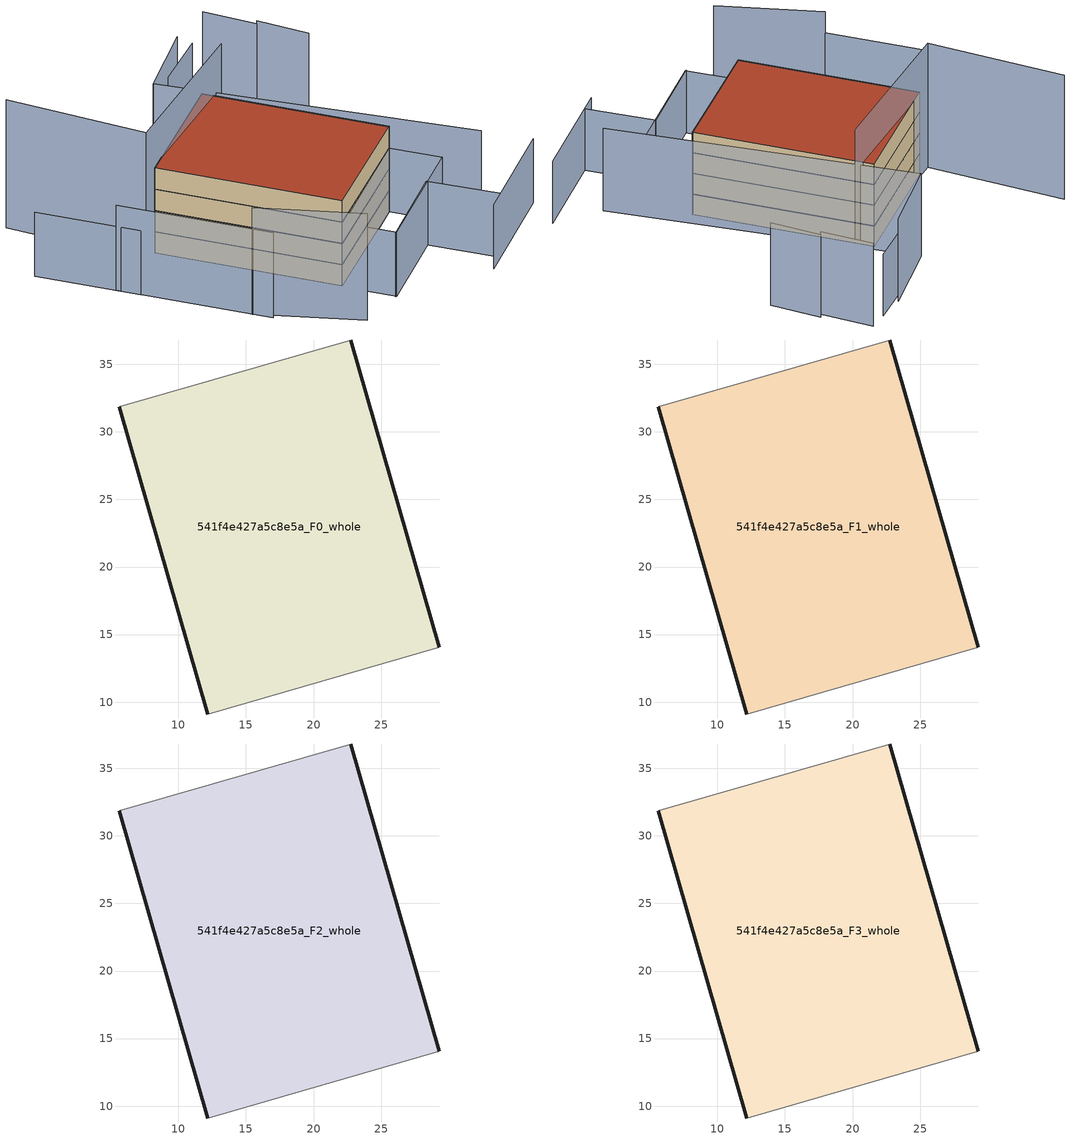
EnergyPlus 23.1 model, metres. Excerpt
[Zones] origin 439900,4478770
541f4e427a5c8e5a_F0_whole
 floor ground (EU_floor_Construction): 29.3,14.07 22.74,36.79 5.62,31.85 12.19,9.12 z0
 wall outside (EU_wall_Construction): 22.74,36.79 29.3,14.07 / 12.19,9.12 5.62,31.85 z0:3
 wall adiabatic (EU_wall_Construction): 5.62,31.85 22.74,36.79 / 29.3,14.07 12.19,9.12 z0:3
541f4e427a5c8e5a_F1_whole
 floor to 541f4e427a5c8e5a_F0_whole (EU_floor_Construction): 29.3,14.07 22.74,36.79 5.62,31.85 12.19,9.12 z3
 wall outside (EU_wall_Construction): 22.74,36.79 29.3,14.07 / 12.19,9.12 5.62,31.85 z3:6
 wall adiabatic (EU_wall_Construction): 5.62,31.85 22.74,36.79 / 29.3,14.07 12.19,9.12 z3:6
541f4e427a5c8e5a_F2_whole
 floor to 541f4e427a5c8e5a_F1_whole (EU_floor_Construction): 29.3,14.07 22.74,36.79 5.62,31.85 12.19,9.12 z6
 wall outside (EU_wall_Construction): 22.74,36.79 29.3,14.07 / 12.19,9.12 5.62,31.85 z6:9
 wall adiabatic (EU_wall_Construction): 5.62,31.85 22.74,36.79 / 29.3,14.07 12.19,9.12 z6:9
541f4e427a5c8e5a_F3_whole
 floor to 541f4e427a5c8e5a_F2_whole (EU_floor_Construction): 29.3,14.07 22.74,36.79 5.62,31.85 12.19,9.12 z9
 wall outside (EU_wall_Construction): 22.74,36.79 29.3,14.07 / 12.19,9.12 5.62,31.85 z9:12
 wall adiabatic (EU_wall_Construction): 5.62,31.85 22.74,36.79 / 29.3,14.07 12.19,9.12 z9:12
 roof outside (EU_roof_Construction): 22.74,36.79 29.3,14.07 12.19,9.12 5.62,31.85 z12
shading: 25.75,-3.56 40.71,1.02 / 13.87,2.52 25.6,6.12 / 25.6,6.12 28.33,-2.77 / -6.81,40.73 -3.1,27.85 / 35.46,46.89 27.47,44.94 / 12.07,8.82 29.24,14.02 / 29.24,14.02 31.17,7.64 / 31.17,7.64 14,2.44 / 14,2.44 12.07,8.82 z0:9; 0.86,14.37 7.49,2.26 z0:15; -3.97,30.86 1.6,11.84 / 34.78,4.48 21.27,42.82 / 21.27,42.82 31.63,46.47 / 41.28,34.01 40.11,40.72 / 39.48,40.31 38.1,47.21 z0:12; 25.45,35.78 3.69,31.72 / 3.69,31.72 0.32,49.8 z0:18
[Building]
EU S2 Campaign: North Axis=0; Terrain=City; Solar Distribution=FullExterior
[Site:Location]
Madrid: Latitude=40.5; Longitude=-3.5; Time Zone=1; Elevation=609
[SizingPeriod:WeatherFileDays]
AnnualSizingPeriod: Begin Month=1; Begin Day of Month=1; End Month=12; End Day of Month=31; Day of Week for Start Day=Monday; Use Weather File Daylight Saving Period=No; Use Weather File Rain and Snow Indicators=No
[MATERIAL]
EU_InternalMass_Material: Roughness=MediumRough; Thickness=0.1; Conductivity=1; Density=1800; Specific Heat=900; Thermal Absorptance=0.9; Solar Absorptance=0.7; Visible Absorptance=0.7
[MATERIAL:NOMASS] Roughness=MediumRough; Thermal Absorptance=0.9; Solar Absorptance=0.7; Visible Absorptance=0.7
Name | Thermal Resistance
EU_wall_NoMass | 0.459673
EU_roof_NoMass | 0.495815
EU_floor_NoMass | 0.788942
[CONSTRUCTION]
EU_wall_Construction: EU_wall_NoMass
EU_roof_Construction: EU_roof_NoMass
EU_floor_Construction: EU_floor_NoMass
EU_InternalMass_Construction: EU_InternalMass_Material
[ZONE] Type=1; Multiplier=1; Ceiling Height=autocalculate; Volume=1264.21; Floor Area=autocalculate; Part of Total Floor Area=Yes
541f4e427a5c8e5a_F0_whole; 541f4e427a5c8e5a_F1_whole; 541f4e427a5c8e5a_F2_whole; 541f4e427a5c8e5a_F3_whole
[INTERNALMASS] Construction=EU_InternalMass_Construction; Surface Area=421.402
Name | Zone or ZoneList
541f4e427a5c8e5a_F0_whole_EU_InternalMass | 541f4e427a5c8e5a_F0_whole
541f4e427a5c8e5a_F1_whole_EU_InternalMass | 541f4e427a5c8e5a_F1_whole
541f4e427a5c8e5a_F2_whole_EU_InternalMass | 541f4e427a5c8e5a_F2_whole
541f4e427a5c8e5a_F3_whole_EU_InternalMass | 541f4e427a5c8e5a_F3_whole
[OTHEREQUIPMENT] Fuel Type=Electricity; Design Level Calculation Method=Watts/Area; Power per Zone Floor Area=1; Fraction Latent=0; Fraction Radiant=0; Fraction Lost=0; Carbon Dioxide Generation Rate=0; EndUse Subcategory=EU_Step8_InternalGains
Name | Zone or ZoneList or Space or SpaceList | Schedule
EU_Step8_InternalGain_541f4e427a5c8e5a_F0_whole_f000 | 541f4e427a5c8e5a_F0_whole | EU_Step8_GainSchedule_541f4e427a5c8e5a_F0_whole_f000
EU_Step8_InternalGain_541f4e427a5c8e5a_F1_whole_f000 | 541f4e427a5c8e5a_F1_whole | EU_Step8_GainSchedule_541f4e427a5c8e5a_F1_whole_f000
EU_Step8_InternalGain_541f4e427a5c8e5a_F2_whole_f000 | 541f4e427a5c8e5a_F2_whole | EU_Step8_GainSchedule_541f4e427a5c8e5a_F2_whole_f000
EU_Step8_InternalGain_541f4e427a5c8e5a_F3_whole_f000 | 541f4e427a5c8e5a_F3_whole | EU_Step8_GainSchedule_541f4e427a5c8e5a_F3_whole_f000
[ZONEVENTILATION:DESIGNFLOWRATE] Schedule=EU_AlwaysOn; Design Flow Rate Calculation Method=AirChanges/Hour; Air Changes per Hour=0.719161; Ventilation Type=Natural; Fan Pressure Rise=0; Fan Total Efficiency=1; Constant Term Coefficient=1; Temperature Term Coefficient=0; Velocity Term Coefficient=0; Velocity Squared Term Coefficient=0; Minimum Indoor Temperature=-100; Maximum Indoor Temperature=100; Delta Temperature=-100; Minimum Outdoor Temperature=-100; Maximum Outdoor Temperature=100; Maximum Wind Speed=40
Name | Zone or ZoneList or Space or SpaceList
EU_ConstantAir_541f4e427a5c8e5a_F0_whole | 541f4e427a5c8e5a_F0_whole
EU_ConstantAir_541f4e427a5c8e5a_F1_whole | 541f4e427a5c8e5a_F1_whole
EU_ConstantAir_541f4e427a5c8e5a_F2_whole | 541f4e427a5c8e5a_F2_whole
EU_ConstantAir_541f4e427a5c8e5a_F3_whole | 541f4e427a5c8e5a_F3_whole
[HVACTEMPLATE:THERMOSTAT] Constant Heating Setpoint=20; Constant Cooling Setpoint=50
EU_HeatOnly_541f4e427a5c8e5a_F0_whole; EU_HeatOnly_541f4e427a5c8e5a_F1_whole; EU_HeatOnly_541f4e427a5c8e5a_F2_whole; EU_HeatOnly_541f4e427a5c8e5a_F3_whole
[HVACTEMPLATE:ZONE:IDEALLOADSAIRSYSTEM] System Availability Schedule=EU_AlwaysOn; Maximum Heating Supply Air Temperature=50; Minimum Cooling Supply Air Temperature=13; Maximum Heating Supply Air Humidity Ratio=0.0156; Minimum Cooling Supply Air Humidity Ratio=0.0077; Heating Limit=NoLimit; Cooling Limit=NoLimit; Heating Availability Schedule=EU_AlwaysOn; Cooling Availability Schedule=EU_CoolingOff; Dehumidification Control Type=ConstantSensibleHeatRatio; Cooling Sensible Heat Ratio=0.7; Dehumidification Setpoint=60; Humidification Control Type=None; Humidification Setpoint=30; Outdoor Air Method=None; Outdoor Air Flow Rate per Person=0.00944; Outdoor Air Flow Rate per Zone Floor Area=0; Outdoor Air Flow Rate per Zone=0; Demand Controlled Ventilation Type=None; Outdoor Air Economizer Type=NoEconomizer; Heat Recovery Type=None; Sensible Heat Recovery Effectiveness=0.7; Latent Heat Recovery Effectiveness=0.65
Name | Template Thermostat
541f4e427a5c8e5a_F0_whole | EU_HeatOnly_541f4e427a5c8e5a_F0_whole
541f4e427a5c8e5a_F1_whole | EU_HeatOnly_541f4e427a5c8e5a_F1_whole
541f4e427a5c8e5a_F2_whole | EU_HeatOnly_541f4e427a5c8e5a_F2_whole
541f4e427a5c8e5a_F3_whole | EU_HeatOnly_541f4e427a5c8e5a_F3_whole
[SIZING:ZONE] Zone Cooling Design Supply Air Temperature Input Method=SupplyAirTemperature; Zone Cooling Design Supply Air Temperature=13; Zone Heating Design Supply Air Temperature Input Method=SupplyAirTemperature; Zone Heating Design Supply Air Temperature=50; Zone Cooling Design Supply Air Humidity Ratio=0.008; Zone Heating Design Supply Air Humidity Ratio=0.008; Cooling Design Air Flow Method=DesignDay; Cooling Design Air Flow Rate=0; Cooling Minimum Air Flow per Zone Floor Area=0.000762; Cooling Minimum Air Flow=0; Cooling Minimum Air Flow Fraction=0.2; Heating Design Air Flow Method=DesignDay; Heating Design Air Flow Rate=0; Heating Maximum Air Flow per Zone Floor Area=0.002032; Heating Maximum Air Flow=0.141576; Heating Maximum Air Flow Fraction=0.3; Account for Dedicated Outdoor Air System=No; Dedicated Outdoor Air System Control Strategy=NeutralSupplyAir; Dedicated Outdoor Air Low Setpoint Temperature for Design=autosize; Dedicated Outdoor Air High Setpoint Temperature for Design=autosize; Zone Load Sizing Method=Sensible Load Only No Latent Load; Zone Latent Cooling Design Supply Air Humidity Ratio Input Method=HumidityRatioDifference; Zone Cooling Design Supply Air Humidity Ratio Difference=0.005; Zone Latent Heating Design Supply Air Humidity Ratio Input Method=HumidityRatioDifference; Zone Humidification Design Supply Air Humidity Ratio Difference=0.005
541f4e427a5c8e5a_F0_whole; 541f4e427a5c8e5a_F1_whole; 541f4e427a5c8e5a_F2_whole; 541f4e427a5c8e5a_F3_whole
[SCHEDULE:CONSTANT]
Name | Hourly Value
EU_AlwaysOn | 1
EU_CoolingOff | 0
[SCHEDULE:FILE] Column Number=1; Rows to Skip at Top=0; Number of Hours of Data=8760; Column Separator=Comma; Interpolate to Timestep=No; Minutes per Item=60; Adjust Schedule for Daylight Savings=Yes
Name | File
EU_Step8_GainSchedule_541f4e427a5c8e5a_F0_whole_f000 | ../../schedules/541f4e427a5c8e5a/541f4e427a5c8e5a_F0_whole_f000_gain.csv
EU_Step8_GainSchedule_541f4e427a5c8e5a_F1_whole_f000 | ../../schedules/541f4e427a5c8e5a/541f4e427a5c8e5a_F1_whole_f000_gain.csv
EU_Step8_GainSchedule_541f4e427a5c8e5a_F2_whole_f000 | ../../schedules/541f4e427a5c8e5a/541f4e427a5c8e5a_F2_whole_f000_gain.csv
EU_Step8_GainSchedule_541f4e427a5c8e5a_F3_whole_f000 | ../../schedules/541f4e427a5c8e5a/541f4e427a5c8e5a_F3_whole_f000_gain.csv
